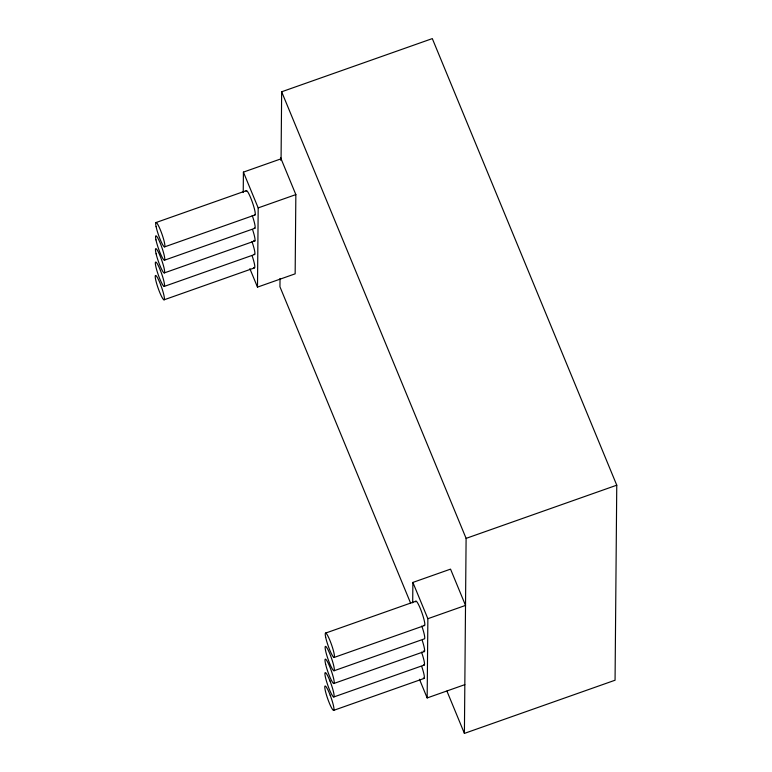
<?xml version="1.0" encoding="UTF-8"?>
<svg xmlns="http://www.w3.org/2000/svg" width="772" height="772" viewBox="0 0 772 772"><rect width="100%" height="100%" fill="white"/><g stroke="black" fill="none" stroke-linecap="round" stroke-linejoin="round"><path stroke-width="1.16" d="M243.228 192.527L243.412 172.117L281.076 158.82L281.655 91.781L432.31 38.6L616.76 485.192L615.062 680.219L464.406 733.4L446.93 691.075M280.641 160.219L280.661 157.826L295.85 194.602L295.155 273.828L257.491 287.126L258.186 207.9L243.412 172.117M280.024 278.48L279.956 286.808L410.588 603.096M412.692 602.836L412.875 582.426L450.539 569.128L465.526 605.412L427.862 618.71L427.167 697.936L464.831 684.648M464.406 733.4L466.105 538.373L281.655 91.781M155.973 222.558L246.364 190.645M258.186 207.9L295.85 194.602M164.61 246.876L255.001 214.963M164.475 260.203L254.866 228.3M164.532 272.834L254.924 240.922M164.262 286.402L254.654 254.499M164.011 299.835L254.413 267.923M466.105 538.373L616.76 485.192M325.543 633.108L415.934 601.205M334.18 657.426L424.571 625.523M334.044 670.762L424.436 638.849A12.902 1.776 70.6 0 0 421.802 626.044M334.102 683.394L424.494 651.481M333.832 696.962L424.224 665.049M333.581 710.394L423.973 678.482M412.875 582.426L427.862 618.71M249.877 268.695L257.491 287.126M419.447 679.244L427.167 697.936M246.094 191.263A12.902 1.776 70.6 0 1 252.299 202.042A12.902 1.776 70.6 0 1 254.442 214.751M252.705 229.998A12.902 1.776 70.6 0 1 253.766 240.372M252.155 255.889A12.902 1.776 70.6 0 1 253.766 267.469M252.232 215.494A12.902 1.776 70.6 0 1 254.297 228.049M251.971 241.617A12.902 1.776 70.6 0 1 254.084 254.268M415.664 601.813A12.902 1.776 70.6 0 1 421.869 612.601A12.902 1.776 70.6 0 1 424.002 625.301M421.541 652.166A12.902 1.776 70.6 0 1 423.654 664.827M422.274 640.548A12.902 1.776 70.6 0 1 423.336 650.931M421.724 666.448A12.902 1.776 70.6 0 1 423.336 678.028M160.402 270.403L159.206 267.537A12.902 1.776 70.6 0 0 155.336 263.281A12.902 1.776 70.6 0 0 159.486 278.094L160.692 280.95A12.902 1.776 70.6 0 0 164.552 285.206A12.902 1.776 70.6 0 0 160.402 270.403M329.972 680.952L328.775 678.096A12.902 1.776 70.6 0 0 324.906 673.84A12.902 1.776 70.6 0 0 329.055 688.643L330.262 691.509A12.902 1.776 70.6 0 0 334.122 695.755A12.902 1.776 70.6 0 0 329.972 680.952M330.184 695.196L328.978 692.243A12.902 1.776 70.6 0 0 325.408 691.094A12.902 1.776 70.6 0 0 333.186 710.182A12.902 1.776 70.6 0 0 330.184 695.196M160.615 284.646L159.418 281.693A12.902 1.776 70.6 0 0 155.847 280.545A12.902 1.776 70.6 0 0 163.616 299.623A12.902 1.776 70.6 0 0 160.615 284.646M156.108 253.843A12.902 1.776 70.6 0 0 164.089 272.97A12.902 1.776 70.6 0 0 159.997 255.696A12.902 1.776 70.6 0 0 156.108 253.843M156.098 226.659A12.902 1.776 70.6 0 0 164.04 246.654A12.902 1.776 70.6 0 0 160.74 230.828A12.902 1.776 70.6 0 0 156.098 226.659M155.963 239.88A12.902 1.776 70.6 0 0 163.905 259.952A12.902 1.776 70.6 0 0 160.672 244.27A12.902 1.776 70.6 0 0 155.963 239.88M325.659 637.209A12.902 1.776 70.6 0 0 333.61 657.213A12.902 1.776 70.6 0 0 330.3 641.387A12.902 1.776 70.6 0 0 325.659 637.209M325.523 650.439A12.902 1.776 70.6 0 0 333.465 670.511A12.902 1.776 70.6 0 0 330.233 654.83A12.902 1.776 70.6 0 0 325.523 650.439M325.668 664.403A12.902 1.776 70.6 0 0 333.658 683.529A12.902 1.776 70.6 0 0 329.567 666.246A12.902 1.776 70.6 0 0 325.668 664.403"/></g></svg>
